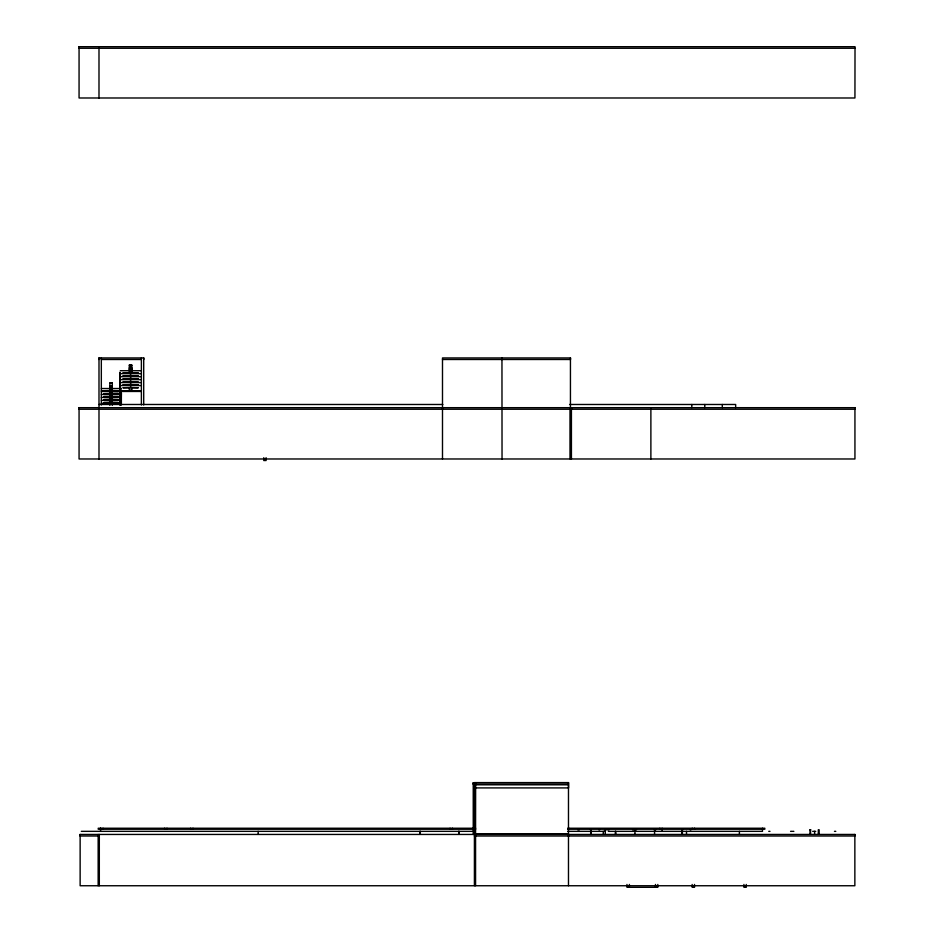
<?xml version="1.0" encoding="UTF-8"?>
<svg xmlns="http://www.w3.org/2000/svg" width="934" height="934" viewBox="0 0 934 934"><rect width="100%" height="100%" fill="white"/><g stroke="black" fill="none" stroke-linecap="round" stroke-linejoin="round"><path stroke-width="1.4" d="M111.146 383.209L112.278 383.092M111.239 389.023L112.278 389.011M111.158 392.035L112.278 391.976M111.146 386.174L112.278 386.046M111.146 395.059L112.278 394.942M111.193 397.919L112.278 397.907M111.146 400.978L112.278 400.861M111.146 403.943L112.278 403.815M130.526 390.412L129.324 390.47M130.643 368.37L131.857 368.241M130.538 378.632L122.868 378.865L138.337 378.865L130.737 378.69L130.538 375.888M130.526 381.621L130.667 378.854M130.526 384.586L122.868 384.785L138.337 384.785L130.737 384.61L130.538 381.819M130.538 387.505L122.868 387.75L138.337 387.75L130.737 387.575L130.538 384.773M130.503 372.689L122.844 372.899L138.314 372.899L130.678 372.713L130.515 369.922M78.981 46.7L855.019 46.7L854.937 97.988L79.063 97.988L79.063 46.7M78.981 48.253L855.019 48.253M98.992 359.497L98.911 357.944L143.789 357.944L143.789 359.497M442.494 359.497L570.522 359.497L570.522 357.944L442.494 357.944L442.494 458.979M101.327 359.497L141.384 359.497M129.312 365.276L130.515 365.392M131.857 365.276C128.518 364.248 132.616 370.833 129.312 369.689M129.312 367.996L131.857 368.008M129.312 368.241L130.515 368.37M131.857 369.689L130.643 369.572M129.312 369.922L131.857 369.922M120.323 370.716L140.847 370.716M130.76 371.207L131.869 371.008M120.323 373.67L140.847 373.67M120.346 376.682L140.871 376.682M120.346 379.636L140.871 379.636M120.346 382.601L140.871 382.601M109.873 383.092L111.018 383.209M120.346 385.567L140.871 385.567M109.873 385.812L112.278 385.812M109.873 386.057L111.018 386.174M109.873 387.493L110.912 387.493M111.239 387.493L112.278 387.493M109.873 387.738L112.278 387.738M101.397 388.521L120.755 388.521M109.873 388.766L112.278 388.777M109.873 389.011L111.018 389.139M109.873 390.4L112.278 390.4M129.324 390.4L131.869 390.4M110.948 390.54L103.791 390.704M111.204 390.54L118.373 390.704M131.869 390.47L130.678 390.412M101.421 390.739L140.882 390.739M101.397 391.486L140.882 391.451M109.873 391.731L112.278 391.731M109.873 391.976L111.018 392.093M101.397 394.44L120.755 394.44M109.873 394.697L112.278 394.697M109.873 394.942L111.018 395.059M109.873 396.378L112.278 396.39M101.397 397.405L120.755 397.405M109.873 397.651L112.278 397.662M109.873 397.907L111.018 398.024M109.873 399.273L112.278 399.343M110.948 399.413L103.791 399.589L118.373 399.589L111.204 399.413M101.397 400.359L120.755 400.359M109.873 400.616L112.278 400.616M109.873 400.861L111.018 400.978M109.873 402.239L112.278 402.239M110.948 402.379L103.791 402.554L118.373 402.554L111.204 402.379M101.397 403.325L120.755 403.325M109.873 403.57L112.278 403.581M109.873 403.815L111.018 403.943M98.992 404.48L442.833 404.48M569.577 404.48L735.665 404.48L735.665 407.586M78.981 407.679L855.019 407.679M78.981 409.232L855.019 409.232M474.402 784.151L568.561 784.151L568.561 782.599L474.402 782.599L474.402 833.887L568.479 833.887L568.479 782.599M473.234 784.362L473.153 782.809L475.639 782.809L475.569 834.109L473.234 834.109L473.234 782.809M475.569 784.805L568.561 784.805L568.561 787.911L475.569 787.911M475.639 828.236L98.233 828.236L98.233 829.229L475.639 829.229M567.685 828.236L764.818 828.236L764.818 829.229L567.685 829.229M577.761 829.789L579.349 829.789M590.475 829.789L591.304 829.789M598.846 829.789L599.698 829.789M605.045 829.789L606.75 829.789M607.45 829.789L609.038 829.789M632.575 829.789L633.801 829.789M634.735 829.789L636.439 829.789M654.407 829.789L655.726 829.789M681.762 829.789L682.591 829.789M690.133 829.789L690.985 829.789M809.93 829.789L810.759 829.789M81.305 831.342L474.238 831.342M567.685 831.342L605.477 831.342M608.326 831.342L762.483 831.342L762.483 828.236M768.752 831.342L769.978 831.342M790.573 831.342L791.904 831.342M792.627 831.342L793.853 831.342M812.65 831.342L813.876 831.342M814.46 831.342L815.779 831.342M834.471 831.342L835.79 831.342M99.319 836.012L80.067 836.012L80.067 834.447L854.937 834.447L854.937 836.012L474.402 836.012M121.035 388.124L121.093 404.889M130.678 375.678L138.314 375.853L122.844 375.853L130.48 375.678L130.643 372.888M854.937 407.679L854.937 458.979L79.063 458.979L79.063 407.679M854.855 834.447L854.855 885.747L80.137 885.747L80.137 834.447M819.165 833.887L819.153 829.789L818.301 829.789L818.301 833.887M814.611 831.342L814.611 834.074M810.56 829.789L810.56 833.887M810.128 829.789L810.128 833.887M746.266 884.451L746.266 887.3L743.931 887.3L743.931 884.451M739.401 831.342L739.401 834.074M722.309 404.48L722.309 407.586M704.785 404.48L704.785 407.586M694.592 828.236L694.592 829.229M694.511 884.451L694.511 887.3L692.176 887.3L692.176 884.451M692.257 828.236L692.257 829.229M691.814 404.48L691.814 407.586M686.502 831.342L686.502 834.074M682.392 829.789L682.392 833.887M681.96 829.789L681.96 833.887M662.159 828.236L662.159 831.342M659.836 828.236L659.836 829.229M657.816 884.451L657.816 887.3L626.971 887.3L626.971 884.451M655.481 884.451L655.481 887.3M654.559 829.789L654.559 833.887M650.881 407.679L650.881 458.979M634.957 829.789L634.957 833.887M629.388 884.451L629.306 887.3M615.786 831.342L615.786 834.074M615.354 831.342L615.354 834.074M605.279 829.789L605.279 833.887M603.282 831.342L603.282 834.074M591.105 829.789L591.105 833.887M590.673 829.789L590.673 833.887M571.491 407.679L571.491 409.232M571.421 407.679L571.421 458.979M570.522 407.679L570.522 409.232M570.441 357.944L570.441 458.979M570.254 407.679L570.254 458.979M568.689 828.236L568.561 829.229M568.561 834.447L568.561 836.012M568.479 834.447L568.479 885.747M501.955 357.944L502.037 458.979M475.569 834.447L475.569 885.747M474.402 834.447L474.402 885.747M473.351 828.236L473.351 829.229M459.131 831.342L459.131 834.074M458.699 831.342L458.699 834.074M452.406 828.236L452.406 829.229M450.071 828.236L450.071 829.229M420.335 831.342L420.335 834.074M419.903 831.342L419.903 834.074M266.097 457.683L266.097 460.532L263.773 460.532L263.773 457.683M258.158 831.342L258.158 834.074M192.999 828.236L192.999 829.229M190.664 828.236L190.664 829.229M166.999 828.236L166.999 829.229M164.664 828.236L164.664 829.229M143.708 357.944L143.708 404.959M141.384 357.944L141.384 404.959M138.337 381.819L122.868 381.819M131.869 378.62L131.869 379.274M131.869 388.159L131.869 390.704M131.857 371.662L131.857 365.042L129.312 365.042L129.312 371.662M129.324 387.738L129.324 390.704M121.362 404.609L121.362 392.957L121.21 404.609M120.288 387.855L120.299 404.901M119.856 404.737L119.856 372.234L119.692 404.737M118.373 396.46L103.791 396.46M112.278 405.263L112.278 382.847L109.873 382.847L109.873 405.263M103.067 828.236L103.067 829.229M101.327 357.944L101.327 404.959M100.732 828.236L100.732 829.229M100.557 828.236L100.557 831.342M99.319 834.447L99.319 885.747M98.992 97.988L98.992 46.7L98.911 48.253M98.992 357.944L98.992 458.979M98.911 407.679L98.911 409.232M98.152 834.447L98.152 885.747M118.373 393.494L103.791 393.669L118.373 393.494"/></g></svg>
